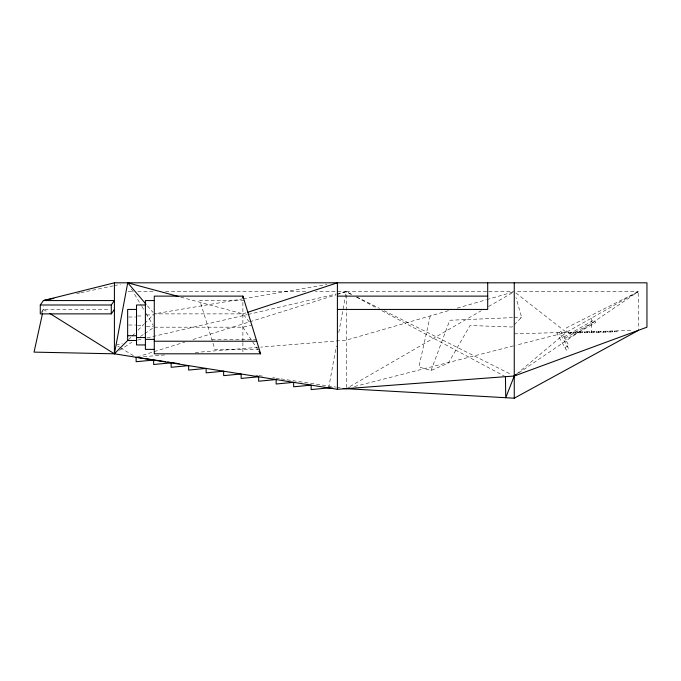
<?xml version="1.0" encoding="UTF-8"?>
<svg xmlns="http://www.w3.org/2000/svg" width="681" height="681" viewBox="0 0 681 681"><rect width="100%" height="100%" fill="white"/><g stroke="black" fill="none" stroke-linecap="round" stroke-linejoin="round"><path stroke-width="0.51" stroke-dasharray="3.4 2.55" d="M346.254 387.6L346.254 291.681L315.405 291.664M328.651 387.923L336.303 346.084M338.789 332.481L346.254 291.681L487.673 291.681M42.733 312.485L43.397 306.476M430.256 315.924L418.883 366.991L431.039 370.498L448.353 363.067L470.06 325.484L512.044 327.033L513.517 325.535M431.039 370.498L449.792 320.249L513.185 317.618M40.8 313.132L43.397 309.438L110.169 309.438M514.257 324.786L521.637 317.269L515.96 297.588M128.437 339.759L131.39 336.806M132.123 336.065L135.076 333.103M138.03 330.149L143.938 324.224M144.678 323.492L153.54 314.613M516.7 373.954L566.345 332.337L638.174 291.681L638.616 330.251M518.65 373.009L638.174 291.681L516.377 291.681M119.609 350.34L131.739 342.237M140.405 336.448L143.878 334.133M144.738 333.554L153.412 327.765M349.923 386.527L481.203 310.757M488.549 306.518L513.338 292.217M564.038 336.976L594.164 319.925L595.679 322.607L565.553 339.657M564.796 338.312L594.922 321.262M564.949 347.608L568.814 345.42L560.769 331.213L556.913 333.401L566.396 350.162L568.72 348.851L559.229 332.081M638.174 291.681L566.345 327.901L566.345 332.337L515.951 345.233M245.892 312.885L242.879 313.873L154.281 313.873L242.172 298.959M137.153 356.955L184.866 342.066M192.978 339.53L336.099 294.856M337.112 294.532L346.254 291.681L351.949 294.541M448.473 310.664L346.254 340.168L260.729 347.131M457.232 308.135L485.919 299.861M486.762 299.614L513.244 291.979M354.478 386.544L514.921 345.497M154.281 327.186L242.879 327.186L251.757 324.965M116.042 345.088L122.231 343.65M137.724 340.057L142.882 338.866M147.011 337.904L247.143 314.673M248.182 314.435L335.929 294.081M336.959 293.843L346.254 291.681L351.864 294.686M76.715 293.545L79.83 292.89M80.877 292.668L113.148 285.875M114.187 285.654L120.435 284.343M243.219 298.78L326.94 284.581M143.529 356.674L164.649 354.954M195.268 352.46L259.674 347.216M514.24 317.576L521.637 317.269M514.257 333.843L632.24 330.438M568.652 333.162L568.678 332.268L568.652 333.162L617.08 331.758L617.054 330.872L614.722 330.94L614.747 331.826L614.773 330.94M488.737 291.681L514.257 291.681M244.181 300.364L199.805 300.364L214.949 349.574L259.325 349.574M146.389 314.92L153.293 314.92M137.511 315.967L143.427 315.967M128.632 317.014L135.536 317.014M128.632 325.024L135.536 325.024M137.511 325.748L143.427 325.748M146.389 326.463L153.293 326.463M211.851 339.513L256.235 339.513M128.207 291.536L132.463 291.536M137.783 291.536L153.736 291.553M165.44 291.562L306.901 291.655M255.903 375.154L258.005 375.469M259.052 375.631L263.258 376.252M272.715 377.666L274.818 377.981M275.865 378.142L280.07 378.764M281.117 378.925L335.742 387.08M336.797 387.242L341.002 387.864M180.712 297.103L242.879 313.873L249.22 321.798M356.691 296.925L379.47 308.357M384.22 310.74L511.405 374.576M356.546 297.18L377.146 308.178M381.828 310.681L504.468 376.167M117.787 346.152L119.533 347.208M120.409 347.736L133.519 355.686M43.397 309.438L47.891 312.247M515.909 292.975L566.345 332.337M147.471 305.905L152.919 312.281M242.879 327.186L257.767 349.515M131.51 289.144L141.265 305.454M141.81 306.356L143.98 309.974M146.143 313.6L153.191 325.373M607.835 331.136L607.835 332.03L607.861 331.136M600.923 331.341L600.923 332.226L600.948 331.341M594.002 331.536L594.045 332.43M591.312 318.206L591.729 332.49L591.704 331.604M587.09 331.741L587.09 332.626L587.116 331.741M582.476 331.868L582.476 332.762M580.178 331.936L580.178 332.83L580.203 331.936M594.028 331.536L594.002 332.43M573.283 332.141L573.283 333.026M242.879 302.39L242.879 341.521M242.879 342.552L242.879 352.792M612.449 331.894L612.449 331.009L612.449 331.894M610.167 331.962L610.167 331.068L610.142 331.962M605.528 332.098L605.528 331.204L605.528 332.098M603.221 332.158L603.221 331.272L603.221 332.158M598.616 332.294L598.616 331.409L598.616 332.294M596.309 332.362L596.309 331.477L596.309 332.362M589.397 332.558L589.397 331.673L589.397 332.558M584.783 332.694L584.783 331.809L584.783 332.694M577.871 332.89L577.871 332.005L577.871 332.89M575.564 332.958L575.564 332.073L575.564 332.958M573.257 333.026L573.257 332.141L573.257 333.026M570.959 333.094L570.959 332.209L570.959 333.094"/><path stroke-width="1.02" d="M178.677 296.55L127.722 282.811L114.408 353.814L34.05 352.12L42.511 313.498M515.883 374.635L514.257 376.006L505.736 397.713L505.447 376.67M114.408 309.438L111.292 313.873L40.281 313.873L40.281 304.994L43.397 300.559L114.408 282.811L646.95 282.811L646.95 327.186L514.257 376.006L337.401 389.319L114.408 353.814L49.687 313.371M111.292 313.873L111.292 304.994L114.408 300.559L43.397 300.559L53.808 298.372M136.523 309.438L127.645 309.438L127.645 340.5L114.408 353.814L114.408 282.811M514.257 376.006L516.011 374.805M343.147 388.519L514.257 398.189L638.616 330.251M247.91 312.221L337.401 282.811L337.401 389.319M346.254 388.647L349.336 387.864M242.879 296.124L154.281 296.124L154.281 353.814L260.627 353.814L242.879 296.124L242.879 298.21M337.401 296.124L487.698 296.124M154.281 300.559L145.402 300.559L145.402 349.379L154.281 349.379M40.281 304.994L111.292 304.994M145.402 304.994L136.523 304.994L136.523 344.935L145.402 344.935M337.401 309.438L487.698 309.438L487.698 282.811M127.645 335.707L136.523 335.707M136.523 337.546L145.402 337.546M145.402 339.385L154.281 339.385M127.645 340.5L136.523 340.5M154.281 341.224L256.754 341.224M332.788 388.093L328.651 387.923L311.149 389.575L311.149 385.14L293.647 386.791L293.647 382.347L276.145 383.999L276.145 379.564L258.644 381.215L258.644 376.78L241.142 378.432L241.142 373.988L223.649 375.64L223.649 371.205L206.147 372.856L206.147 368.421L188.646 370.072L188.646 365.629L171.144 367.289L171.144 362.845L153.642 364.497L153.642 360.062L136.14 361.713L136.14 357.278L165.56 361.671M167.654 361.977L169.756 362.292M171.859 362.607L179.214 363.705M127.722 282.811L146.109 304.313M258.916 351.234L260.627 353.814M514.257 282.811L514.257 398.189"/></g></svg>
